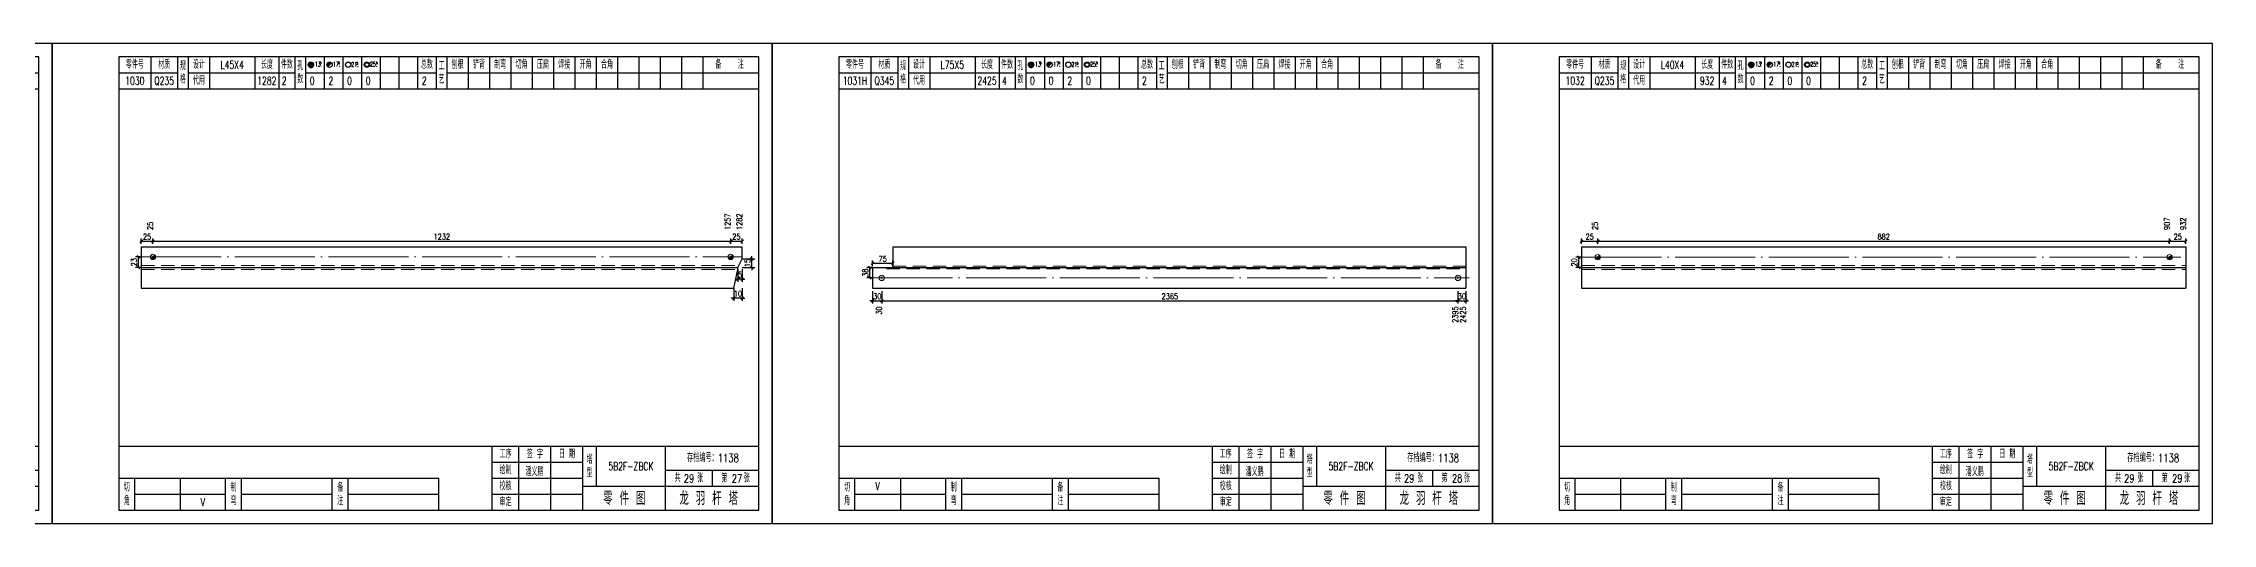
# Model space of a CAD drawing. Header units: millimetres. Extents: x 0 to 30240, y -10896 to -1348.
# Drawn here: x 7017 to 7830, y -7281 to -7101 of the extents above; entities that cross this region are included whole.
import ezdxf
from ezdxf.enums import TextEntityAlignment as Align

# ---------------------------------------------------------------- set-up
doc = ezdxf.new("R2010")
doc.units = ezdxf.units.MM
doc.header["$LTSCALE"] = 20
doc.header["$PDMODE"] = 1
doc.linetypes.add('DASHDOT2X', pattern=[1.75, 1.5, -0.125, 0, -0.125])
doc.linetypes.add('HIDDEN', pattern=[0.375, 0.25, -0.125])
for name, color, linetype, lineweight in [('1', 7, 'Continuous', 25), ('11', 3, 'Continuous', 13), ('2', 1, 'HIDDEN', 13), ('5', 1, 'Continuous', 13), ('7', 2, 'DASHDOT2X', 13)]:
    doc.layers.add(name, color=color, linetype=linetype, lineweight=lineweight)
doc.styles.get("Standard").update_dxf_attribs({"font": 'simplex', "width": 0.7, "bigfont": 'gbhzfs.shx'})
doc.styles.add('SYMBOL_TXT', font='txt.shx', dxfattribs={"width": 0.6})
doc.styles.add('TITLE_TXT', font='simplex.shx', dxfattribs={"width": 0.75, "height": 2.5, "bigfont": 'gbhzfs.shx'})
doc.dimstyles.get("Standard").update_dxf_attribs({"dimtxt": 2.1, "dimasz": 1, "dimexe": 1.05, "dimexo": 0, "dimgap": 0.63, "dimtad": 1, "dimzin": 0, "dimdsep": 46, "dimtxsty": 'standard', "dimblk": 'OBLIQUE', "dimblk1": 'OBLIQUE', "dimblk2": 'OBLIQUE', "dimcen": 0.09, "dimadec": 0, "dimazin": 0, "dimtfac": 1, "dimtdec": 1, "dimtix": 1, "dimtmove": 0, "dimatfit": 3, "dimfxl": 0, "dimtolj": 1, "dimtzin": 0, "dimarcsym": 0})
pattern_1 = [(0, (-3, 0), (0, 0.0125), [])]

# ---------------------------------------------------------------- blocks, each defined once
blk = doc.blocks.new('M12_HOLE')
h = blk.add_hatch()
h.set_pattern_fill('LINE', scale=0.1, style=0)
h.set_pattern_definition(pattern_1)
h.paths.add_polyline_path([(-5, 0, 1), (-1, 0, 1)])
at = {"color": 7}
blk.add_circle((-3, 0), 2, dxfattribs=at)
at = {"color": 7, "attachment_point": 1, "style": 'SYMBOL_TXT'}
for s, insert, char_height, width in [('13\\f??|b0|i0|c0|p54;.', (-0.1, 2.1), 3.5, 5.707), ('5', (3.7, 2.3), 1.8, 2.931)]:
    blk.add_mtext(s, dxfattribs=dict(at, insert=insert, char_height=char_height, width=width))
blk = doc.blocks.new('M16_HOLE')
h = blk.add_hatch()
h.set_pattern_fill('LINE', scale=0.1, style=0)
h.set_pattern_definition(pattern_1)
h.paths.add_polyline_path([(-1.6, 1.4, 0.668179), (-5, 0, 0.198912), (-4.4, -1.4)])
at = {"color": 7}
blk.add_circle((-3, 0), 2, dxfattribs=at)
at = {"color": 7, "attachment_point": 1, "style": 'SYMBOL_TXT'}
for s, insert, char_height, width in [('17.', (-0.4, 2.1), 3.5, 6.316), ('5', (3.6, 2.3), 1.8, 1.822)]:
    blk.add_mtext(s, dxfattribs=dict(at, insert=insert, char_height=char_height, width=width))
blk = doc.blocks.new('M20_HOLE')
at = {"color": 7}
blk.add_circle((-3, 0), 2, dxfattribs=at)
at = {"color": 7, "attachment_point": 1, "style": 'SYMBOL_TXT'}
for s, insert, char_height, width in [('21.', (-0.7, 2), 3.5, 6.074), ('5', (3.3, 2), 1.8, 1.458)]:
    blk.add_mtext(s, dxfattribs=dict(at, insert=insert, char_height=char_height, width=width))
blk = doc.blocks.new('M24_HOLE')
at = {"color": 7}
for radius in [2, 1.5]:
    blk.add_circle((-3, 0), radius, dxfattribs=at)
at = {"color": 7, "attachment_point": 1, "style": 'SYMBOL_TXT'}
for s, insert, char_height, width in [('25.', (-0.7, 2.1), 3.5, 2.429), ('5', (3.9, 2.3), 1.8, 1.944)]:
    blk.add_mtext(s, dxfattribs=dict(at, insert=insert, char_height=char_height, width=width))
blk = doc.blocks.new('JgCard')
for p, q in [((270, 180), (0, 180)), ((0, 180), (0, 0)), ((270, 0), (270, 180)), ((265, 175), (25, 175)), ((25, 175), (25, 5)), ((37, 175), (37, 163)), ((47, 175), (47, 163)), ((51, 175), (51, 163)), ((59, 175), (59, 163)), ((76, 175), (76, 163)), ((85, 175), (85, 163)), ((91, 175), (91, 163)), ((95, 175), (95, 163)), ((102, 175), (102, 163)), ((109, 175), (109, 163)), ((116, 175), (116, 163)), ((123, 175), (123, 163)), ((130, 175), (130, 163)), ((137, 175), (137, 163)), ((144, 175), (144, 163)), ((148, 175), (148, 163)), ((156, 175), (156, 163)), ((164, 175), (164, 163)), ((172, 175), (172, 163)), ((180, 175), (180, 163)), ((188, 175), (188, 163)), ((196, 175), (196, 163)), ((204, 175), (204, 163)), ((212, 175), (212, 163)), ((220, 175), (220, 163)), ((228, 175), (228, 163)), ((236, 175), (236, 163)), ((244, 175), (244, 163)), ((265, 5), (265, 175)), ((25, 169), (47, 169)), ((25, 163), (265, 163)), ((51, 169), (91, 169)), ((95, 169), (144, 169)), ((148, 169), (265, 169)), ((25, 29), (265, 29)), ((165, 5), (165, 29)), ((175, 5), (175, 29)), ((187, 5), (187, 29)), ((199, 5), (199, 29)), ((204, 29), (204, 14)), ((230, 5), (230, 29)), ((25, 17), (145, 17)), ((31, 5), (31, 17)), ((48, 17), (48, 5)), ((65, 5), (65, 17)), ((71, 5), (71, 17)), ((105, 5), (105, 17)), ((111, 5), (111, 17)), ((145, 5), (145, 17)), ((165, 23), (199, 23)), ((165, 17), (199, 17)), ((230, 20), (265, 20)), ((247.5, 20), (247.5, 14)), ((31, 11), (65, 11)), ((71, 11), (105, 11)), ((111, 11), (145, 11)), ((165, 11), (199, 11)), ((199, 14), (265, 14)), ((0, 0), (270, 0)), ((25, 5), (265, 5))]:
    blk.add_line(p, q)
blk.add_lwpolyline([(96.03, 171.99, -1), (98.03, 171.99, -1)], format="xyb", close=True)
blk.add_point((145, 96))
at = {"xscale": 0.5, "yscale": 0.5, "zscale": 0.5}
for name, p in [('M12_HOLE', (98.53, 171.99)), ('M16_HOLE', (105.5, 172)), ('M20_HOLE', (112.5, 172)), ('M24_HOLE', (119.5, 172))]:
    blk.add_blockref(name, p, dxfattribs=at)
at = {"style": 'TITLE_TXT', "width": 0.75}
for s, height, p in [('存档编号：1138', 3.076, (238.02, 23.07)), ('潘义鹏', 3, (177.45, 17.91)), ('龙 羽 杆 塔', 5, (235.17, 6.97))]:
    blk.add_text(s, height=height, dxfattribs=at).set_placement(p)
at = {"attachment_point": 5, "style": 'TITLE_TXT'}
for s, insert, char_height, width in [('零件号', (31, 172), 3, 15), ('材质', (42, 172), 3, 8), ('规格', (49, 169), 3, 4), ('设计', (55, 172), 3, 8), ('长度', (80.5, 172), 3, 8), ('件数', (88, 172), 3, 6), ('孔数', (93, 169), 3, 4), ('总数', (140.5, 172), 3, 7), ('工\\P艺', (146, 169), 3, 4), ('刨根', (152, 172), 3, 8), ('铲背', (160, 172), 3, 8), ('制弯', (168, 172), 3, 8), ('切角', (176, 172), 3, 8), ('压扁', (184, 172), 3, 8), ('焊接', (192, 172), 3, 8), ('开角', (200, 172), 3, 8), ('合角', (208, 172), 3, 8), ('备    注', (254, 172), 3, 22), ('代用', (55, 166), 3, 8), ('工序', (170, 26), 3, 10), ('签 字', (181, 26), 3, 12), ('日 期', (193, 26), 3, 12), ('塔\\P型', (201.5, 21.5), 3, 5), ('绘制', (170, 20), 3, 10), ('共    张', (238.75, 17), 3, 17.5), ('第    张', (256.25, 17), 3, 17.5), ('切\\P角', (28, 11), 3, 6), ('制\\P弯', (68, 11), 3, 6), ('备\\P注', (108, 11), 3, 6), ('校核', (170, 14), 3, 10), ('审定', (170, 8), 3, 10), ('零 件 图', (214.5, 9.5), 5, 31)]:
    blk.add_mtext(s, dxfattribs=dict(at, insert=insert, char_height=char_height, width=width))
blk = doc.blocks.new('M16')
for p, q in [((-0.71, -0.71), (0.71, 0.71)), ((-0.4, 0), (0.4, 0)), ((0, 0.4), (0, -0.4))]:
    blk.add_line(p, q)
blk.add_circle((0, 0), 1)
for radius in [0.8, 0.6, 0.4, 0.2]:
    blk.add_arc((0, 0), radius, 225, 45)
blk = doc.blocks.new('_Oblique')
at = {"color": 0, "linetype": 'ByBlock', "lineweight": -2}
blk.add_line((-0.5, -0.5), (0.5, 0.5), dxfattribs=at)
blk = doc.blocks.new('*D4130')
at = {"layer": '11', "color": 0, "lineweight": -2}
for p, q in [((7275.54, -7196.5), (7274.54, -7196.5)), ((7275.54, -7192.82), (7275.54, -7197.55)), ((7278.7, -7196.5), (7275.54, -7196.5)), ((7278.7, -7192.82), (7278.7, -7197.55)), ((7278.7, -7196.5), (7279.7, -7196.5))]:
    blk.add_line(p, q, dxfattribs=at)
at = {"layer": 'Defpoints', "color": 0}
for p in [(7275.54, -7192.82), (7275.54, -7196.5), (7278.7, -7192.82)]:
    blk.add_point(p, dxfattribs=at)
at = {"layer": '11', "color": 0, "lineweight": -2}
blk.add_blockref('_Oblique', (7275.54, -7196.5), dxfattribs=at)
at = {"layer": '11', "color": 0, "lineweight": -2, "rotation": 180}
blk.add_blockref('_Oblique', (7278.7, -7196.5), dxfattribs=at)
at = {"layer": '11', "color": 0, "insert": (7277.12, -7194.82), "char_height": 2.1, "attachment_point": 5}
blk.add_mtext('\\A1;10', dxfattribs=at)
blk = doc.blocks.new('*D4131')
at = {"layer": '11', "color": 0, "lineweight": -2}
for p, q in [((7277.12, -7189.42), (7276.12, -7189.42)), ((7277.12, -7185.74), (7277.12, -7190.47)), ((7278.7, -7189.42), (7277.12, -7189.42)), ((7278.7, -7185.74), (7278.7, -7190.47)), ((7278.7, -7189.42), (7279.7, -7189.42))]:
    blk.add_line(p, q, dxfattribs=at)
at = {"layer": 'Defpoints', "color": 0}
for p in [(7277.12, -7185.74), (7277.12, -7189.42), (7278.7, -7185.74)]:
    blk.add_point(p, dxfattribs=at)
at = {"layer": '11', "color": 0, "lineweight": -2}
blk.add_blockref('_Oblique', (7277.12, -7189.42), dxfattribs=at)
at = {"layer": '11', "color": 0, "lineweight": -2, "rotation": 180}
blk.add_blockref('_Oblique', (7278.7, -7189.42), dxfattribs=at)
at = {"layer": '11', "color": 0, "insert": (7277.91, -7187.74), "char_height": 2.1, "attachment_point": 5}
blk.add_mtext('\\A1;5', dxfattribs=at)
blk = doc.blocks.new('*D4132')
at = {"layer": '11', "color": 0, "lineweight": -2}
for p, q in [((7282.38, -7181.77), (7282.38, -7180.77)), ((7278.7, -7181.77), (7283.43, -7181.77)), ((7278.7, -7185.05), (7283.43, -7185.05)), ((7282.38, -7185.05), (7282.38, -7181.77)), ((7282.38, -7185.05), (7282.38, -7186.05))]:
    blk.add_line(p, q, dxfattribs=at)
at = {"layer": 'Defpoints', "color": 0}
for p in [(7278.7, -7181.77), (7278.7, -7185.05), (7282.38, -7181.77)]:
    blk.add_point(p, dxfattribs=at)
at = {"layer": '11', "color": 0, "lineweight": -2}
for p, rotation in [((7282.38, -7181.77), 270), ((7282.38, -7185.05), 90)]:
    blk.add_blockref('_Oblique', p, dxfattribs=dict(at, rotation=rotation))
at = {"layer": '11', "color": 0, "insert": (7280.7, -7183.41), "char_height": 2.1, "attachment_point": 5, "rotation": 90}
blk.add_mtext('\\A1;15', dxfattribs=at)
blk = doc.blocks.new('M20')
for p, q in [((-0.5, 0), (0.5, 0)), ((0, -0.5), (0, 0.5))]:
    blk.add_line(p, q)
blk.add_circle((0, 0), 1)
blk = doc.blocks.new('*D4134')
at = {"layer": '11', "color": 0, "lineweight": -2}
for p, q in [((7327.6, -7197.55), (7326.6, -7197.55)), ((7327.6, -7193.87), (7327.6, -7198.6)), ((7327.6, -7197.55), (7331.04, -7197.55)), ((7331.04, -7193.87), (7331.04, -7198.6)), ((7331.04, -7197.55), (7332.04, -7197.55))]:
    blk.add_line(p, q, dxfattribs=at)
at = {"layer": 'Defpoints', "color": 0}
for p in [(7327.6, -7193.87), (7331.04, -7193.87), (7331.04, -7197.55)]:
    blk.add_point(p, dxfattribs=at)
at = {"layer": '11', "color": 0, "lineweight": -2}
blk.add_blockref('_Oblique', (7327.6, -7197.55), dxfattribs=at)
at = {"layer": '11', "color": 0, "lineweight": -2, "rotation": 180}
blk.add_blockref('_Oblique', (7331.04, -7197.55), dxfattribs=at)
at = {"layer": '11', "color": 0, "insert": (7329.32, -7195.87), "char_height": 2.1, "attachment_point": 5}
blk.add_mtext('\\A1;30', dxfattribs=at)
blk = doc.blocks.new('*D4136')
at = {"layer": '11', "color": 0, "lineweight": -2}
for p, q in [((7547.06, -7197.55), (7546.06, -7197.55)), ((7547.06, -7193.87), (7547.06, -7198.6)), ((7547.06, -7197.55), (7550, -7197.55)), ((7550, -7193.87), (7550, -7198.6)), ((7550, -7197.55), (7551, -7197.55))]:
    blk.add_line(p, q, dxfattribs=at)
at = {"layer": 'Defpoints', "color": 0}
for p in [(7547.06, -7193.87), (7550, -7193.87), (7550, -7197.55)]:
    blk.add_point(p, dxfattribs=at)
at = {"layer": '11', "color": 0, "lineweight": -2}
blk.add_blockref('_Oblique', (7547.06, -7197.55), dxfattribs=at)
at = {"layer": '11', "color": 0, "lineweight": -2, "rotation": 180}
blk.add_blockref('_Oblique', (7550, -7197.55), dxfattribs=at)
at = {"layer": '11', "color": 0, "insert": (7548.53, -7195.87), "char_height": 2.1, "attachment_point": 5}
blk.add_mtext('\\A1;30', dxfattribs=at)

msp = doc.modelspace()

# ---------------------------------------------------------------- linework, layer by layer
at = {"layer": '1'}
for p, q in [((7053.4, -7177.281), (7053.4, -7192.821)), ((7053.4, -7177.281), (7278.7, -7177.281)), ((7278.7, -7181.771), (7278.7, -7177.281)), ((7335.15, -7177.281), (7335.15, -7184.533)), ((7335.15, -7177.281), (7550, -7177.281)), ((7550, -7177.281), (7550, -7192.821)), ((7593.4, -7177.281), (7593.4, -7192.821)), ((7593.4, -7177.281), (7820, -7177.281)), ((7820, -7177.281), (7820, -7192.821)), ((7053.4, -7185.051), (7277.118, -7185.051)), ((7275.535, -7192.821), (7277.118, -7185.742)), ((7277.118, -7185.051), (7278.7, -7181.771)), ((7277.118, -7185.742), (7277.118, -7185.051)), ((7327.6, -7185.051), (7327.6, -7192.821)), ((7327.6, -7185.051), (7550, -7185.051)), ((7335.15, -7184.533), (7335.15, -7185.051)), ((7593.4, -7185.051), (7820, -7185.051)), ((7053.4, -7192.821), (7275.535, -7192.821)), ((7327.6, -7192.821), (7550, -7192.821)), ((7593.4, -7192.821), (7820, -7192.821))]:
    msp.add_line(p, q, dxfattribs=at)
at = {"layer": '2'}
for p, q in [((7053.4, -7184.361), (7277.451, -7184.361)), ((7053.4, -7185.742), (7277.118, -7185.742)), ((7332.791, -7185.569), (7550, -7185.569)), ((7335.15, -7184.533), (7550, -7184.533)), ((7593.4, -7184.274), (7820, -7184.274)), ((7593.4, -7185.828), (7820, -7185.828))]:
    msp.add_line(p, q, dxfattribs=at)
at = {"layer": '7'}
for p, q in [((7053.4, -7181.08), (7278.591, -7181.08)), ((7593.4, -7181.166), (7818.073, -7181.166)), ((7327.6, -7188.988), (7551.26, -7188.988))]:
    msp.add_line(p, q, dxfattribs=at)

# ---------------------------------------------------------------- block references
at = {"layer": '1'}
for p in [(6750, -7281.051), (7020, -7281.051), (7290, -7281.051), (7560, -7281.051)]:
    msp.add_blockref('JgCard', p, dxfattribs=at)
at = {"layer": '5'}
for name, p in [('M16', (7057.795, -7181.08)), ('M16', (7274.391, -7181.08)), ('M16', (7599.477, -7181.166)), ('M16', (7813.873, -7181.166)), ('M20', (7331.04, -7188.988)), ('M20', (7547.06, -7188.988))]:
    msp.add_blockref(name, p, dxfattribs=at)

# ---------------------------------------------------------------- texts
at = {"style": 'TITLE_TXT', "width": 0.75}
for s, p in [('29', (7256.842, -7265.616)), ('27', (7274.82, -7265.588)), ('29', (7526.842, -7265.616)), ('28', (7544.82, -7265.588)), ('29', (7796.842, -7265.616)), ('29', (7814.82, -7265.588))]:
    msp.add_text(s, height=3, dxfattribs=at).set_placement(p)
at = {"layer": '1', "width": 0.7}
for s, p in [('L45X4', (7087.5, -7109.051)), ('L75X5', (7357.5, -7109.051)), ('L40X4', (7627.5, -7109.051)), ('1030', (7051, -7115.051)), ('Q235', (7062, -7115.051)), ('1282', (7100.5, -7115.051)), ('2', (7107, -7115.051)), ('0', (7117.5, -7115.051)), ('2', (7124.5, -7115.051)), ('0', (7131.5, -7115.051)), ('0', (7138.5, -7115.051)), ('2', (7159.5, -7115.051)), ('1031H', (7321, -7115.051)), ('Q345', (7332, -7115.051)), ('2425', (7370.5, -7115.051)), ('4', (7377, -7115.051)), ('0', (7387.5, -7115.051)), ('0', (7394.5, -7115.051)), ('2', (7401.5, -7115.051)), ('0', (7408.5, -7115.051)), ('2', (7429.5, -7115.051)), ('1032', (7591, -7115.051)), ('Q235', (7602, -7115.051)), ('932', (7640.5, -7115.051)), ('4', (7647, -7115.051)), ('0', (7657.5, -7115.051)), ('2', (7664.5, -7115.051)), ('0', (7671.5, -7115.051)), ('0', (7678.5, -7115.051)), ('2', (7699.5, -7115.051)), ('V', (7329.5, -7267.051)), ('V', (7076.5, -7273.051))]:
    msp.add_text(s, height=3, dxfattribs=at).set_placement(p, align=Align.MIDDLE_CENTER)
for s, p in [('25', (7057.796, -7170.981)), ('1257', (7274.305, -7170.981)), ('1282', (7278.7, -7170.981)), ('25', (7599.477, -7170.981)), ('907', (7813.924, -7170.981)), ('932', (7820, -7170.981))]:
    msp.add_text(s, height=2.1, rotation=90, dxfattribs=at).set_placement(p)
for s, p in [('30', (7331.037, -7199.646)), ('2395', (7547.089, -7199.646)), ('2425', (7550, -7199.646))]:
    msp.add_text(s, height=2.1, rotation=90, dxfattribs=at).set_placement(p, align=Align.RIGHT)
at = {"layer": '1', "char_height": 3, "width": 26, "attachment_point": 5}
for insert in [(7237, -7259.551), (7507, -7259.551), (7777, -7259.551)]:
    msp.add_mtext('5B2F-ZBCK', dxfattribs=dict(at, insert=insert))

# ---------------------------------------------------------------- dimensions: what is measured, and where the dimension line sits
at = {"layer": '1'}
for base, p1, p2, text in [((7052.35, -7181.08), (7053.35, -7185.051), (7053.35, -7181.08), '23'), ((7592.35, -7181.166), (7593.35, -7185.051), (7593.35, -7181.166), '20'), ((7326.55, -7185.051), (7327.55, -7188.988), (7327.55, -7185.051), '38')]:
    msp.add_linear_dim(base=base, p1=p1, p2=p2, angle=90, text=text, dimstyle='standard', dxfattribs=at).render()
at = {"layer": '11'}
for base, p1, p2, text in [((7057.795, -7175.181), (7053.4, -7176.231), (7057.795, -7176.231), '25'), ((7274.391, -7175.181), (7057.795, -7176.231), (7274.391, -7176.231), '1232'), ((7278.7, -7175.181), (7274.391, -7176.231), (7278.7, -7176.231), '25'), ((7599.477, -7175.181), (7593.4, -7176.231), (7599.477, -7176.231), '25'), ((7813.873, -7175.181), (7599.477, -7176.231), (7813.873, -7176.231), '882'), ((7820, -7175.181), (7813.873, -7176.231), (7820, -7176.231), '25'), ((7335.15, -7183.483), (7327.6, -7184.533), (7335.15, -7184.533), '75'), ((7547.06, -7197.546), (7331.04, -7193.871), (7547.06, -7193.871), '2365')]:
    msp.add_linear_dim(base=base, p1=p1, p2=p2, text=text, dimstyle='standard', dxfattribs=at).render()
dim = msp.add_linear_dim(base=(7282.375, -7181.771), p1=(7278.7, -7185.051), p2=(7278.7, -7181.771), angle=90, text='15', dimstyle='standard', dxfattribs=at)
dim.commit()
dim.dimension.update_dxf_attribs({"geometry": '*D4132', "text_midpoint": (7280.695, -7183.411)})
for base, p1, p2, text, picture, middle in [((7277.118, -7189.417), (7278.7, -7185.742), (7277.118, -7185.742), '5', '*D4131', (7277.909, -7187.737)), ((7275.535, -7196.496), (7278.7, -7192.821), (7275.535, -7192.821), '10', '*D4130', (7277.118, -7194.816)), ((7331.04, -7197.546), (7327.6, -7193.871), (7331.04, -7193.871), '30', '*D4134', (7329.32, -7195.866)), ((7550, -7197.546), (7547.06, -7193.871), (7550, -7193.871), '30', '*D4136', (7548.53, -7195.866))]:
    dim = msp.add_linear_dim(base=base, p1=p1, p2=p2, text=text, dimstyle='standard', dxfattribs=at)
    dim.commit()
    dim.dimension.update_dxf_attribs({"geometry": picture, "text_midpoint": middle})

doc.saveas('drawing.dxf')
